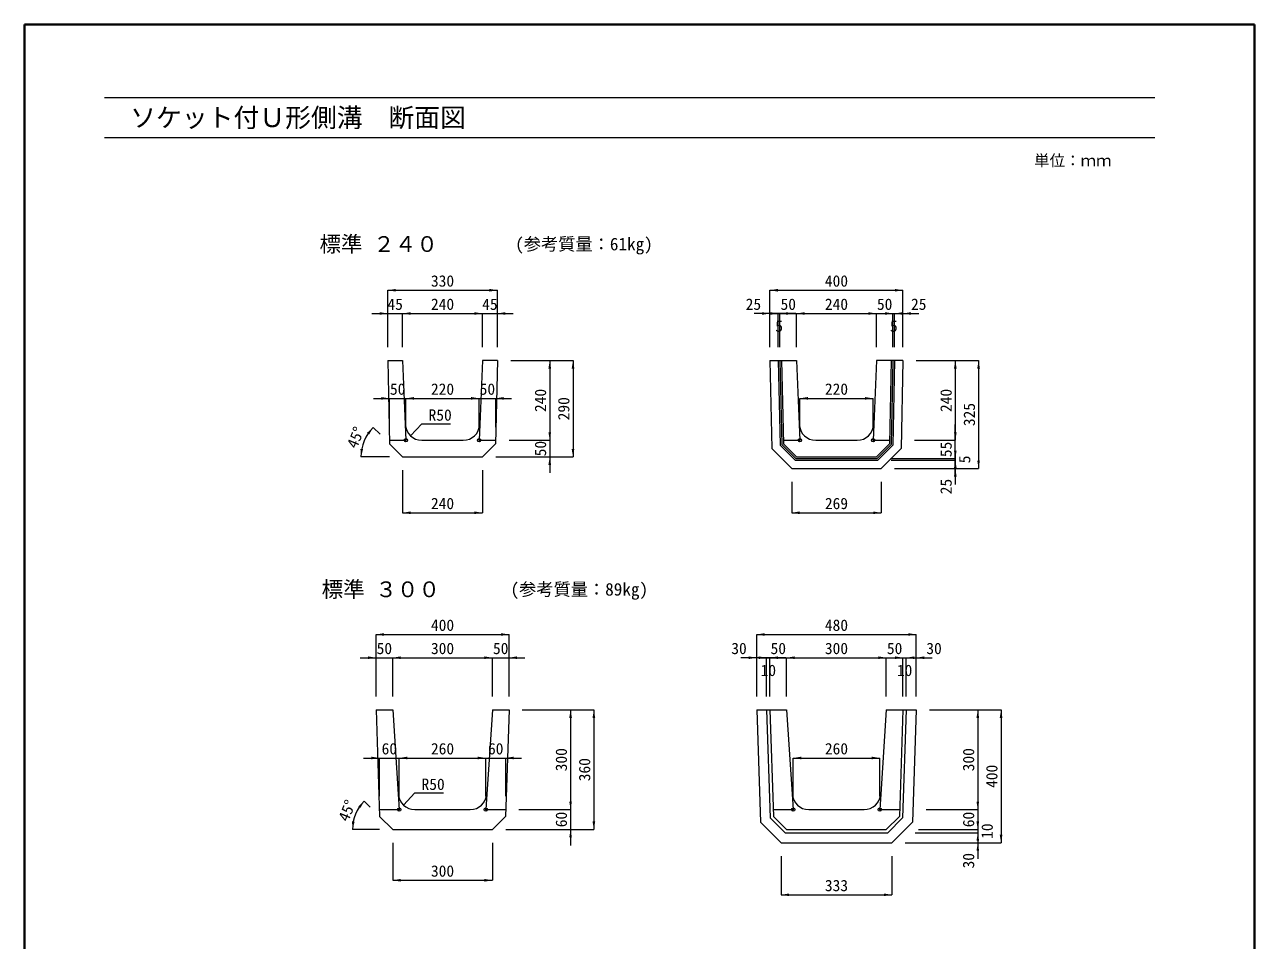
# Model space of a CAD drawing. Units: millimetres at full size, sheet at 1:20; some dimension numbers follow another scale. Extents: x 2847 to 6807, y -2460 to 3140.
# Drawn here: x 3007 to 6707, y 383 to 3140 of the extents above; entities that cross this region are included whole.
import ezdxf
from ezdxf.enums import TextEntityAlignment as Align

# ---------------------------------------------------------------- set-up
doc = ezdxf.new("R2010")
doc.units = ezdxf.units.MM
doc.header["$LTSCALE"] = 20
doc.header["$PDMODE"] = 32
doc.header["$PDSIZE"] = 10
doc.layers.add('0_2', color=7, linetype='Continuous')
for name, color, linetype, lineweight in [('作業エリア', 11, 'Continuous', 13), ('図枠', 7, 'Continuous', 5), ('寸法線', 7, 'Continuous', 13), ('引出線', 4, 'Continuous', 13), ('本体', 2, 'Continuous', 13), ('補助線', 8, 'Continuous', 13)]:
    doc.layers.add(name, color=color, linetype=linetype, lineweight=lineweight)
doc.styles.add('ＭＳ ゴシック', font='')
doc.styles.get('ＭＳ ゴシック').set_extended_font_data('MS Gothic')

# ---------------------------------------------------------------- blocks, each defined once
blk = doc.blocks.new('filled_arrow')
at = {"color": 0, "linetype": 'Continuous', "lineweight": -2}
blk.add_solid([(7.5, 1.25), (0, 0), (7.5, -1.25)], dxfattribs=at)

msp = doc.modelspace()

# ---------------------------------------------------------------- linework, layer by layer
at = {"layer": '作業エリア'}
for p, q in [((5284.11, 2128.94), (5289.33, 1878.73)), ((5614.11, 2128.94), (5608.9, 1878.73)), ((5329.11, 1838.94), (5289.33, 1878.73)), ((5569.11, 1838.94), (5608.9, 1878.73)), ((5329.11, 1838.94), (5569.11, 1838.94))]:
    msp.add_line(p, q, dxfattribs=at)
for p in [(4153.92, 1888.94), (4373.92, 1888.94), (5339.11, 1888.94), (5559.11, 1888.94), (4133.92, 777.38), (4393.92, 777.38), (5319.11, 777.38), (5579.11, 777.38)]:
    msp.add_point(p, dxfattribs=at)
at = {"layer": '図枠', "lineweight": 40}
for p, q in [((6706.52, 3140.45), (3006.52, 3140.45)), ((3006.52, -2359.55), (3006.52, 3140.45)), ((6706.52, -2359.55), (6706.52, 3140.45))]:
    msp.add_line(p, q, dxfattribs=at)
at = {"layer": '図枠', "lineweight": 13}
for p, q in [((3246.52, 2920.45), (6406.52, 2920.45)), ((3246.52, 2800.45), (6406.52, 2800.45))]:
    msp.add_line(p, q, dxfattribs=at)
at = {"layer": '寸法線'}
for p, q in [((4098.92, 2340.67), (4428.92, 2340.67)), ((4098.92, 2168.94), (4098.92, 2340.67)), ((4428.92, 2168.94), (4428.92, 2340.67)), ((5249.11, 2340.67), (5649.11, 2340.67)), ((5249.11, 2168.94), (5249.11, 2340.67)), ((5649.11, 2168.94), (5649.11, 2340.67)), ((4050.92, 2270.67), (4191.92, 2270.67)), ((4098.92, 2168.94), (4098.92, 2270.67)), ((4143.92, 2168.94), (4143.92, 2270.67)), ((4143.92, 2270.67), (4383.92, 2270.67)), ((4143.92, 2168.94), (4143.92, 2270.67)), ((4335.92, 2270.67), (4476.92, 2270.67)), ((4383.92, 2168.94), (4383.92, 2270.67)), ((4383.92, 2168.94), (4383.92, 2270.67)), ((4428.92, 2168.94), (4428.92, 2270.67)), ((5298.11, 2270.67), (5201.11, 2270.67)), ((5327.11, 2270.67), (5226.11, 2270.67)), ((5255.11, 2270.67), (5377.11, 2270.67)), ((5274.11, 2168.94), (5274.11, 2270.67)), ((5279.11, 2168.94), (5279.11, 2270.67)), ((5329.11, 2168.94), (5329.11, 2270.67)), ((5329.11, 2270.67), (5569.11, 2270.67)), ((5329.11, 2168.94), (5329.11, 2270.67)), ((5521.11, 2270.67), (5643.11, 2270.67)), ((5569.11, 2168.94), (5569.11, 2270.67)), ((5569.11, 2168.94), (5569.11, 2270.67)), ((5571.11, 2270.67), (5672.11, 2270.67)), ((5600.11, 2270.67), (5697.11, 2270.67)), ((5619.11, 2168.94), (5619.11, 2270.67)), ((5624.11, 2168.94), (5624.11, 2270.67)), ((5249.11, 2168.94), (5249.11, 2255.67)), ((5649.11, 2168.94), (5649.11, 2255.67)), ((5274.11, 2168.94), (5274.11, 2199.67)), ((5279.11, 2168.94), (5279.11, 2199.67)), ((5619.11, 2168.94), (5619.11, 2199.67)), ((5624.11, 2168.94), (5624.11, 2199.67)), ((4468.92, 2128.94), (4586.49, 2128.94)), ((4468.92, 2128.94), (4656.49, 2128.94)), ((4586.49, 2128.94), (4586.49, 1888.94)), ((4656.49, 2128.94), (4656.49, 1838.94)), ((5689.11, 2128.94), (5806.69, 2128.94)), ((5689.11, 2128.94), (5876.69, 2128.94)), ((5806.69, 2128.94), (5806.69, 1888.94)), ((5876.69, 2128.94), (5876.69, 1803.94)), ((4055.92, 2015.17), (4201.92, 2015.17)), ((4103.92, 1928.94), (4103.92, 2015.17)), ((4153.92, 1928.94), (4153.92, 2015.17)), ((4153.92, 2015.17), (4373.92, 2015.17)), ((4153.92, 1928.94), (4153.92, 2015.17)), ((4325.92, 2015.17), (4471.92, 2015.17)), ((4373.92, 1928.94), (4373.92, 2015.17)), ((4373.92, 1928.94), (4373.92, 2015.17)), ((4423.92, 1928.94), (4423.92, 2015.17)), ((5339.11, 2015.17), (5559.11, 2015.17)), ((5339.11, 1928.94), (5339.11, 2015.17)), ((5559.11, 1928.94), (5559.11, 2015.17)), ((4075.84, 1907.01), (4055.29, 1927.56)), ((4586.49, 1936.94), (4586.49, 1790.94)), ((5806.69, 1809.94), (5806.69, 1936.94)), ((4463.92, 1888.94), (4586.49, 1888.94)), ((4463.92, 1888.94), (4586.49, 1888.94)), ((5684.11, 1888.94), (5806.69, 1888.94)), ((5684.11, 1888.94), (5806.69, 1888.94)), ((5806.69, 1780.94), (5806.69, 1881.94)), ((5806.69, 1852.94), (5806.69, 1755.94)), ((4103.92, 1838.94), (4018.59, 1838.94)), ((4423.92, 1838.94), (4586.49, 1838.94)), ((4423.92, 1838.94), (4656.49, 1838.94)), ((5611.19, 1833.94), (5806.69, 1833.94)), ((5611.19, 1833.94), (5806.69, 1833.94)), ((5613.26, 1828.94), (5806.69, 1828.94)), ((5613.26, 1828.94), (5806.69, 1828.94)), ((4143.92, 1798.94), (4143.92, 1670.76)), ((4383.92, 1798.94), (4383.92, 1670.76)), ((5623.61, 1803.94), (5806.69, 1803.94)), ((5623.61, 1803.94), (5876.69, 1803.94)), ((5314.62, 1763.94), (5314.62, 1670.76)), ((5583.61, 1763.94), (5583.61, 1670.76)), ((4143.92, 1670.76), (4383.92, 1670.76)), ((5314.62, 1670.76), (5583.61, 1670.76)), ((4063.92, 1304.38), (4463.92, 1304.38)), ((4063.92, 1117.38), (4063.92, 1304.38)), ((4463.92, 1117.38), (4463.92, 1304.38)), ((5209.11, 1304.38), (5689.11, 1304.38)), ((5209.11, 1117.38), (5209.11, 1304.38)), ((5689.11, 1117.38), (5689.11, 1304.38)), ((4015.92, 1234.38), (4161.92, 1234.38)), ((4063.92, 1117.38), (4063.92, 1234.38)), ((4113.92, 1117.38), (4113.92, 1234.38)), ((4113.92, 1234.38), (4413.92, 1234.38)), ((4113.92, 1117.38), (4113.92, 1234.38)), ((4365.92, 1234.38), (4511.92, 1234.38)), ((4413.92, 1117.38), (4413.92, 1234.38)), ((4413.92, 1117.38), (4413.92, 1234.38)), ((4463.92, 1117.38), (4463.92, 1234.38)), ((5263.11, 1234.38), (5161.11, 1234.38)), ((5297.11, 1234.38), (5191.11, 1234.38)), ((5225.11, 1234.38), (5347.11, 1234.38)), ((5239.11, 1117.38), (5239.11, 1234.38)), ((5249.11, 1117.38), (5249.11, 1234.38)), ((5299.11, 1117.38), (5299.11, 1234.38)), ((5299.11, 1234.38), (5599.11, 1234.38)), ((5299.11, 1117.38), (5299.11, 1234.38)), ((5551.11, 1234.38), (5673.11, 1234.38)), ((5599.11, 1117.38), (5599.11, 1234.38)), ((5599.11, 1117.38), (5599.11, 1234.38)), ((5601.11, 1234.38), (5707.11, 1234.38)), ((5635.11, 1234.38), (5737.11, 1234.38)), ((5649.11, 1117.38), (5649.11, 1234.38)), ((5659.11, 1117.38), (5659.11, 1234.38)), ((5209.11, 1117.38), (5209.11, 1219.38)), ((5689.11, 1117.38), (5689.11, 1219.38)), ((5239.11, 1117.38), (5239.11, 1163.38)), ((5249.11, 1117.38), (5249.11, 1163.38)), ((5649.11, 1117.38), (5649.11, 1163.38)), ((5659.11, 1117.38), (5659.11, 1163.38)), ((4503.92, 1077.38), (4649.19, 1077.38)), ((4503.92, 1077.38), (4719.19, 1077.38)), ((4649.19, 1077.38), (4649.19, 777.38)), ((4719.19, 1077.38), (4719.19, 717.38)), ((5729.11, 1077.38), (5874.39, 1077.38)), ((5729.11, 1077.38), (5944.39, 1077.38)), ((5874.39, 1077.38), (5874.39, 777.38)), ((5944.39, 1077.38), (5944.39, 677.38)), ((4025.92, 932.5), (4181.92, 932.5)), ((4073.92, 817.38), (4073.92, 932.5)), ((4133.92, 817.38), (4133.92, 932.5)), ((4133.92, 932.5), (4393.92, 932.5)), ((4133.92, 817.38), (4133.92, 932.5)), ((4345.92, 932.5), (4501.92, 932.5)), ((4393.92, 817.38), (4393.92, 932.5)), ((4393.92, 817.38), (4393.92, 932.5)), ((4453.92, 817.38), (4453.92, 932.5)), ((5319.11, 932.5), (5579.11, 932.5)), ((5319.11, 817.38), (5319.11, 932.5)), ((5579.11, 817.38), (5579.11, 932.5)), ((4649.19, 825.38), (4649.19, 669.38)), ((4046.32, 784.97), (4028.52, 802.77)), ((4493.92, 777.38), (4649.19, 777.38)), ((4493.92, 777.38), (4649.19, 777.38)), ((5719.11, 777.38), (5874.39, 777.38)), ((5719.11, 777.38), (5874.39, 777.38)), ((5874.39, 801.38), (5874.39, 693.38)), ((5874.39, 765.38), (5874.39, 659.38)), ((4073.92, 717.38), (3993.15, 717.38)), ((4453.92, 717.38), (4649.19, 717.38)), ((4453.92, 717.38), (4719.19, 717.38)), ((5685.68, 707.38), (5874.39, 707.38)), ((5685.68, 707.38), (5874.39, 707.38)), ((5695.68, 717.38), (5874.39, 717.38)), ((5695.68, 717.38), (5874.39, 717.38)), ((5874.39, 731.38), (5874.39, 629.38)), ((4113.92, 677.38), (4113.92, 564.36)), ((4413.92, 677.38), (4413.92, 564.36)), ((5655.68, 677.38), (5944.39, 677.38)), ((5655.68, 677.38), (5874.39, 677.38)), ((5282.55, 637.38), (5282.55, 520.69)), ((5615.68, 637.38), (5615.68, 520.69)), ((4113.92, 564.36), (4413.92, 564.36)), ((5282.55, 520.69), (5615.68, 520.69))]:
    msp.add_line(p, q, dxfattribs=at)
for centre, radius in [((4143.92, 1838.94), 125.33), ((4113.92, 717.38), 120.77)]:
    msp.add_arc(centre, radius, 135, 180, dxfattribs=at)
at = {"layer": '引出線'}
for points in [[(4167.26, 1902.86), (4201.88, 1938.94), (4288.03, 1938.94)], [(4146.53, 790.86), (4180.69, 827.38), (4266.85, 827.38)]]:
    msp.add_lwpolyline(points, dxfattribs=at)
at = {"layer": '本体'}
for p, q in [((4098.92, 2128.94), (4104.13, 1878.73)), ((4098.92, 2128.94), (4143.92, 2128.94)), ((4143.92, 2128.94), (4151.92, 1936.86)), ((4383.92, 2128.94), (4375.91, 1936.86)), ((4428.92, 2128.94), (4383.92, 2128.94)), ((4428.92, 2128.94), (4423.7, 1878.73)), ((5249.11, 2128.94), (5329.11, 2128.94)), ((5249.11, 2128.94), (5254.64, 1863.92)), ((5329.11, 2128.94), (5337.12, 1936.86)), ((5569.11, 2128.94), (5561.11, 1936.86)), ((5649.11, 2128.94), (5569.11, 2128.94)), ((5649.11, 2128.94), (5643.59, 1863.92)), ((4201.88, 1888.94), (4325.96, 1888.94)), ((5387.07, 1888.94), (5511.15, 1888.94)), ((4143.92, 1838.94), (4104.13, 1878.73)), ((4383.92, 1838.94), (4423.7, 1878.73)), ((5314.62, 1803.94), (5254.64, 1863.92)), ((5583.61, 1803.94), (5643.59, 1863.92)), ((4143.92, 1838.94), (4383.92, 1838.94)), ((5314.62, 1803.94), (5583.61, 1803.94)), ((4063.92, 1077.38), (4113.92, 1077.38)), ((4063.92, 1077.38), (4074.61, 756.69)), ((4113.92, 1077.38), (4130.8, 824.05)), ((4413.92, 1077.38), (4397.03, 824.05)), ((4413.92, 1077.38), (4463.92, 1077.38)), ((4463.92, 1077.38), (4453.23, 756.69)), ((5209.11, 1077.38), (5299.11, 1077.38)), ((5209.11, 1077.38), (5220.38, 739.55)), ((5299.11, 1077.38), (5316, 824.05)), ((5599.11, 1077.38), (5582.23, 824.05)), ((5599.11, 1077.38), (5689.11, 1077.38)), ((5689.11, 1077.38), (5677.85, 739.55)), ((4180.69, 777.38), (4347.14, 777.38)), ((5365.89, 777.38), (5532.34, 777.38)), ((4113.92, 717.38), (4074.61, 756.69)), ((4413.92, 717.38), (4453.23, 756.69)), ((4113.92, 717.38), (4413.92, 717.38)), ((5282.55, 677.38), (5220.38, 739.55)), ((5615.68, 677.38), (5677.85, 739.55)), ((5282.55, 677.38), (5615.68, 677.38))]:
    msp.add_line(p, q, dxfattribs=at)
at = {"layer": '本体', "lineweight": 9}
for p, q in [((5274.11, 2128.94), (5279.41, 1874.5)), ((5279.11, 2128.94), (5284.37, 1876.61)), ((5619.11, 2128.94), (5613.86, 1876.61)), ((5624.11, 2128.94), (5618.81, 1874.5)), ((5324.97, 1828.94), (5279.41, 1874.5)), ((5327.04, 1833.94), (5284.37, 1876.61)), ((5571.19, 1833.94), (5613.86, 1876.61)), ((5573.26, 1828.94), (5618.81, 1874.5)), ((5324.97, 1828.94), (5573.26, 1828.94)), ((5327.04, 1833.94), (5571.19, 1833.94)), ((5239.11, 1077.38), (5249.95, 752.4)), ((5249.11, 1077.38), (5259.8, 756.69)), ((5649.11, 1077.38), (5638.42, 756.69)), ((5659.11, 1077.38), (5648.28, 752.4)), ((5294.97, 707.38), (5249.95, 752.4)), ((5299.11, 717.38), (5259.8, 756.69)), ((5599.11, 717.38), (5638.42, 756.69)), ((5603.26, 707.38), (5648.28, 752.4)), ((5294.97, 707.38), (5603.26, 707.38)), ((5299.11, 717.38), (5599.11, 717.38))]:
    msp.add_line(p, q, dxfattribs=at)
at = {"layer": '本体'}
for centre, start, end in [((4201.88, 1938.94), 182.38594, 270), ((4325.96, 1938.94), 270, 357.61406), ((5387.07, 1938.94), 182.38594, 270), ((5511.15, 1938.94), 270, 357.61406), ((4180.69, 827.38), 183.81407, 270), ((4347.14, 827.38), 270, 356.18593), ((5365.89, 827.38), 183.81407, 270), ((5532.34, 827.38), 270, 356.18593)]:
    msp.add_arc(centre, 50, start, end, dxfattribs=at)
at = {"layer": '補助線'}
for p, q in [((4151.92, 1936.86), (4153.92, 1888.94)), ((4375.91, 1936.86), (4373.92, 1888.94)), ((5337.12, 1936.86), (5339.11, 1888.94)), ((5561.11, 1936.86), (5559.11, 1888.94)), ((4103.92, 1888.94), (4153.92, 1888.94)), ((4373.92, 1888.94), (4423.92, 1888.94)), ((5289.11, 1888.94), (5339.11, 1888.94)), ((5559.11, 1888.94), (5609.11, 1888.94)), ((4130.8, 824.05), (4133.92, 777.38)), ((4397.03, 824.05), (4393.92, 777.38)), ((5316, 824.05), (5319.11, 777.38)), ((5582.23, 824.05), (5579.11, 777.38)), ((4073.92, 777.38), (4133.92, 777.38)), ((4393.92, 777.38), (4453.92, 777.38)), ((5259.11, 777.38), (5319.11, 777.38)), ((5579.11, 777.38), (5639.11, 777.38))]:
    msp.add_line(p, q, dxfattribs=at)

# ---------------------------------------------------------------- block references
at = {"layer": '寸法線', "xscale": 3.2, "yscale": 3.2}
for p in [(4098.92, 2340.67), (5249.11, 2340.67), (4143.92, 2270.67), (4143.92, 2270.67), (4428.92, 2270.67), (5279.11, 2270.67), (5329.11, 2270.67), (5329.11, 2270.67), (5624.11, 2270.67), (5649.11, 2270.67), (4153.92, 2015.17), (4153.92, 2015.17), (4423.92, 2015.17), (5339.11, 2015.17), (4143.92, 1670.76), (5314.62, 1670.76), (4063.92, 1304.38), (5209.11, 1304.38), (4113.92, 1234.38), (4113.92, 1234.38), (4463.92, 1234.38), (5249.11, 1234.38), (5299.11, 1234.38), (5299.11, 1234.38), (5659.11, 1234.38), (5689.11, 1234.38), (4133.92, 932.5), (4133.92, 932.5), (4453.92, 932.5), (5319.11, 932.5), (4113.92, 564.36), (5282.55, 520.69)]:
    msp.add_blockref('filled_arrow', p, dxfattribs=at)
for p, rotation in [((4428.92, 2340.67), 180), ((5649.11, 2340.67), 180), ((4098.92, 2270.67), 180), ((4383.92, 2270.67), 180), ((4383.92, 2270.67), 180), ((5249.11, 2270.67), 180), ((5274.11, 2270.67), 180), ((5569.11, 2270.67), 180), ((5569.11, 2270.67), 180), ((5619.11, 2270.67), 180), ((4586.49, 2128.94), 270), ((4656.49, 2128.94), 270), ((5806.69, 2128.94), 270), ((5876.69, 2128.94), 270), ((4103.92, 2015.17), 180), ((4373.92, 2015.17), 180), ((4373.92, 2015.17), 180), ((5559.11, 2015.17), 180), ((4055.29, 1927.56), 230.5), ((4586.49, 1888.94), 90), ((4586.49, 1888.94), 90), ((5806.69, 1888.94), 90), ((5806.69, 1888.94), 90), ((4018.59, 1838.94), 84.5), ((4656.49, 1838.94), 90), ((5806.69, 1833.94), 90), ((4586.49, 1838.94), 270), ((5806.69, 1828.94), 270), ((5876.69, 1803.94), 90), ((5806.69, 1803.94), 270), ((4383.92, 1670.76), 180), ((5583.61, 1670.76), 180), ((4463.92, 1304.38), 180), ((5689.11, 1304.38), 180), ((4063.92, 1234.38), 180), ((4413.92, 1234.38), 180), ((4413.92, 1234.38), 180), ((5209.11, 1234.38), 180), ((5239.11, 1234.38), 180), ((5599.11, 1234.38), 180), ((5599.11, 1234.38), 180), ((5649.11, 1234.38), 180), ((4649.19, 1077.38), 270), ((4719.19, 1077.38), 270), ((5874.39, 1077.38), 270), ((5944.39, 1077.38), 270), ((4073.92, 932.5), 180), ((4393.92, 932.5), 180), ((4393.92, 932.5), 180), ((5579.11, 932.5), 180), ((4028.52, 802.77), 230.7), ((4649.19, 777.38), 90), ((4649.19, 777.38), 90), ((5874.39, 777.38), 90), ((3993.15, 717.38), 84.3), ((4719.19, 717.38), 90), ((5874.39, 717.38), 90), ((4649.19, 717.38), 270), ((5874.39, 707.38), 270), ((5874.39, 677.38), 270), ((5944.39, 677.38), 90), ((4413.92, 564.36), 180), ((5615.68, 520.69), 180)]:
    msp.add_blockref('filled_arrow', p, dxfattribs=dict(at, rotation=rotation))
at = {"layer": '引出線', "xscale": 0.16, "yscale": 0.16}
for p, rotation in [((4167.26, 1902.86), 46.2), ((4146.53, 790.86), 46.9)]:
    msp.add_blockref('filled_arrow', p, dxfattribs=dict(at, rotation=rotation))

# ---------------------------------------------------------------- texts
at = {"layer": '0_2', "style": 'ＭＳ ゴシック'}
for s, height, p in [('標準 ２４０', 47.47, (3893.77, 2479.81)), ('(参考質量：61kg)', 37.98, (4482.47, 2479.81)), ('標準 ３００', 47.47, (3900.09, 1440.38)), ('(参考質量：89kg)', 37.98, (4468.39, 1440.38))]:
    msp.add_text(s, height=height, dxfattribs=at).set_placement(p, align=Align.MIDDLE_LEFT)
at = {"layer": '図枠', "style": 'ＭＳ ゴシック'}
msp.add_text('\u3000ソケット付Ｕ形側溝\u3000断面図', height=56.96, dxfattribs=at).set_placement((3246.52, 2860.45), align=Align.MIDDLE_LEFT)
msp.add_text('単位：ｍｍ', height=34.18, dxfattribs=at).set_placement((6160.25, 2731.11), align=Align.MIDDLE_CENTER)
at = {"layer": '寸法線', "style": 'ＭＳ ゴシック'}
for s, p in [('330', (4263.92, 2368.67)), ('400', (5449.11, 2368.67)), ('45', (4121.42, 2298.67)), ('240', (4263.92, 2298.67)), ('45', (4406.42, 2298.67)), ('25', (5199.32, 2298.67)), ('50', (5304.11, 2298.67)), ('240', (5449.11, 2298.67)), ('50', (5594.11, 2298.67)), ('25', (5696.7, 2298.67)), ('5', (5276.61, 2232.67)), ('5', (5621.61, 2232.67)), ('50', (4128.92, 2043.17)), ('220', (4263.92, 2043.17)), ('50', (4398.92, 2043.17)), ('220', (5449.11, 2043.17)), ('240', (4263.92, 1698.76)), ('269', (5449.11, 1698.76)), ('400', (4263.92, 1332.38)), ('480', (5449.11, 1332.38)), ('50', (4088.92, 1262.38)), ('300', (4263.92, 1262.38)), ('50', (4438.92, 1262.38)), ('30', (5155.84, 1262.38)), ('50', (5274.11, 1262.38)), ('300', (5449.11, 1262.38)), ('50', (5624.11, 1262.38)), ('30', (5742.66, 1262.38)), ('10', (5244.11, 1196.38)), ('10', (5654.11, 1196.38)), ('60', (4103.92, 960.5)), ('260', (4263.92, 960.5)), ('60', (4423.92, 960.5)), ('260', (5449.11, 960.5)), ('300', (4263.92, 592.36)), ('333', (5449.11, 548.69))]:
    msp.add_text(s, height=34.18, dxfattribs=at).set_placement(p, align=Align.MIDDLE_CENTER)
for s, rotation, p in [('240', 90, (4558.49, 2008.94)), ('240', 90, (5778.69, 2008.94)), ('290', 90, (4628.49, 1983.94)), ('325', 90, (5848.69, 1966.44)), ('45°', 67.5, (4002.26, 1897.62)), ('50', 90, (4558.49, 1863.94)), ('55', 90, (5778.69, 1861.44)), ('5', 90, (5834.69, 1831.44)), ('25', 90, (5778.69, 1749.73)), ('300', 90, (4621.19, 927.38)), ('360', 90, (4691.19, 897.38)), ('300', 90, (5846.39, 927.38)), ('400', 90, (5916.39, 877.38)), ('45°', 67.5, (3976.47, 774.31)), ('60', 90, (4621.19, 747.38)), ('60', 90, (5846.39, 747.38)), ('10', 90, (5902.39, 712.38)), ('30', 90, (5846.39, 623.3))]:
    msp.add_text(s, height=34.18, rotation=rotation, dxfattribs=at).set_placement(p, align=Align.MIDDLE_CENTER)
at = {"layer": '引出線', "style": 'ＭＳ ゴシック'}
for p in [(4221.88, 1982.14), (4200.69, 870.58)]:
    msp.add_text('R50', height=34.18, dxfattribs=at).set_placement(p, align=Align.TOP_LEFT)

doc.saveas('drawing.dxf')
